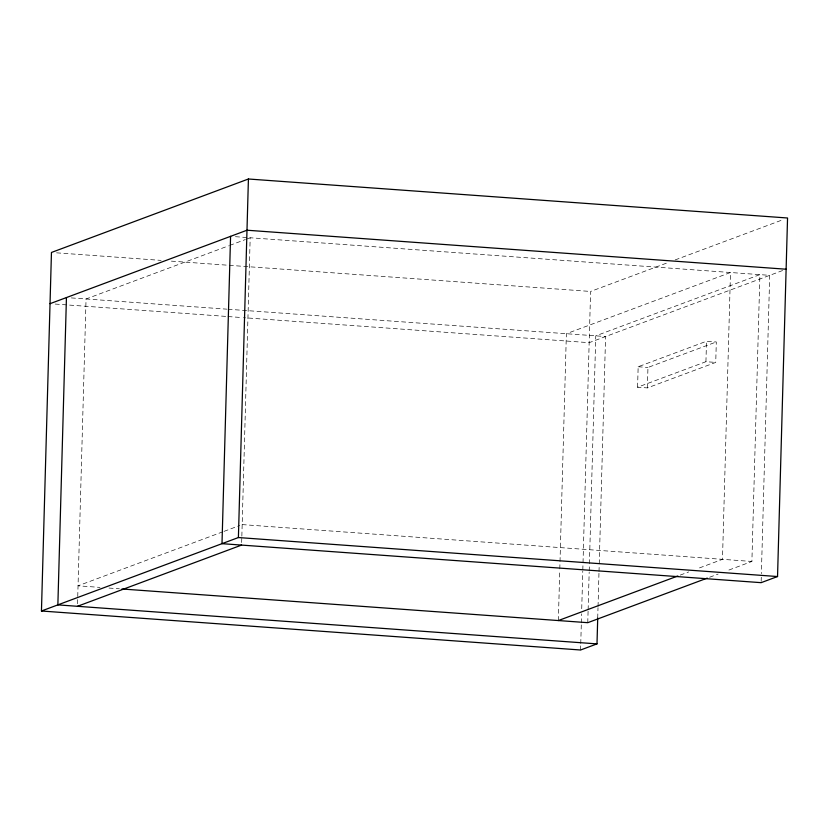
<?xml version="1.0" encoding="UTF-8"?>
<svg xmlns="http://www.w3.org/2000/svg" width="829" height="829" viewBox="0 0 829 829"><rect width="100%" height="100%" fill="white"/><g stroke="black" fill="none" stroke-linecap="round" stroke-linejoin="round"><path stroke-width="0.62" stroke-dasharray="4.14 3.11" d="M77.543 603.74L86.05 298.979L228.462 245.861M241.664 542.518L241.809 537.399M241.85 536.114L250.182 237.757L769.706 275.342L761.374 573.627M558.352 620.558L559.762 570.165M559.803 568.87L566.373 333.724L730.494 272.503L722.484 559.337L697.137 568.787M580.58 649.998L580.725 644.838M580.756 643.542L581.305 624.175M581.336 622.88L581.595 613.843M581.73 608.683L582.777 571.233M582.818 569.937L590.6 291.456L669.138 262.161M587.761 622.683L588.093 611.056M588.124 609.761L589.17 572.29M589.212 571.005L595.771 335.849L759.903 274.627L751.893 561.461L726.546 570.922M597.719 618.051L597.999 607.719M598.041 606.434L598.973 572.86M599.015 571.564L599.191 565.109M599.232 563.824L605.574 336.553L228.079 309.248M637.584 387.205L638.154 366.75L706.505 341.247L716.308 341.962L715.738 362.418L647.387 387.91L637.584 387.205L705.935 361.703L715.738 362.418M647.387 387.91L647.957 367.454L716.308 341.962M705.935 361.703L706.505 341.247M761.157 581.367L761.343 574.911M229.664 245.415L245.353 239.56M246.565 239.115L250.182 237.757M675.179 259.912L782.721 219.799M782.607 270.534L589.16 342.678L243.498 317.673M222.856 531.793L78.04 585.813L99.988 587.398M224.068 531.348L239.757 525.493M680.246 575.088L688.692 571.937M709.655 577.222L718.101 574.072M235.477 236.7L247.726 237.581M56.621 252.835L161.095 260.389M171.416 261.135L590.6 291.456M71.346 297.912L226.794 309.155M55.191 304.056L226.731 316.46M228.027 316.554L242.213 317.58M638.154 366.75L647.957 367.454M242.172 524.591L751.893 561.461M109.024 588.051L119.355 588.797"/><path stroke-width="1.24" d="M597.719 618.051L596.994 643.884L580.58 649.998L41.45 611.004L51.46 252.462L248.42 179.002L787.55 217.996L777.54 576.538L761.126 582.663L221.996 543.669L230.576 236.338M66.444 297.559L57.864 604.88L596.994 643.884M41.45 611.004L238.4 537.544L248.42 179.002M50.03 303.683L246.99 230.224L786.12 269.218M77.47 606.3L241.591 545.078M558.352 620.558L677.832 575.989M707.241 578.124L587.761 622.683L121.936 588.984M238.4 537.544L777.54 576.538"/></g></svg>
